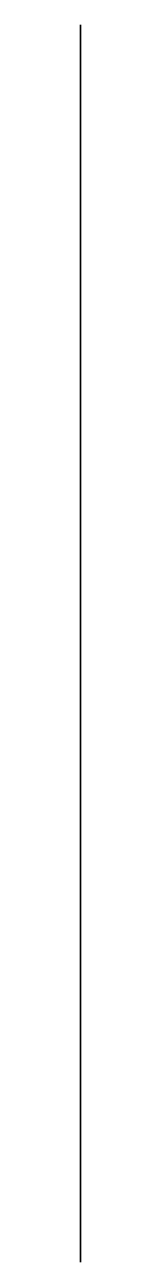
# Model space of a CAD drawing. Extents: x 0 to 0, y -0.9 to 1.87.
import ezdxf

# ---------------------------------------------------------------- set-up
doc = ezdxf.new("R2010")
doc.units = 0
doc.layers.add('DOORS', color=5, linetype='CONTINUOUS')

msp = doc.modelspace()

# ---------------------------------------------------------------- linework, layer by layer
at = {"layer": 'DOORS'}
msp.add_3dface([(0, -0.9, -0.35), (0, 1.87, -0.75), (0, 1.87, -0.47), (0, -0.83)], dxfattribs=at)

doc.saveas('drawing.dxf')
